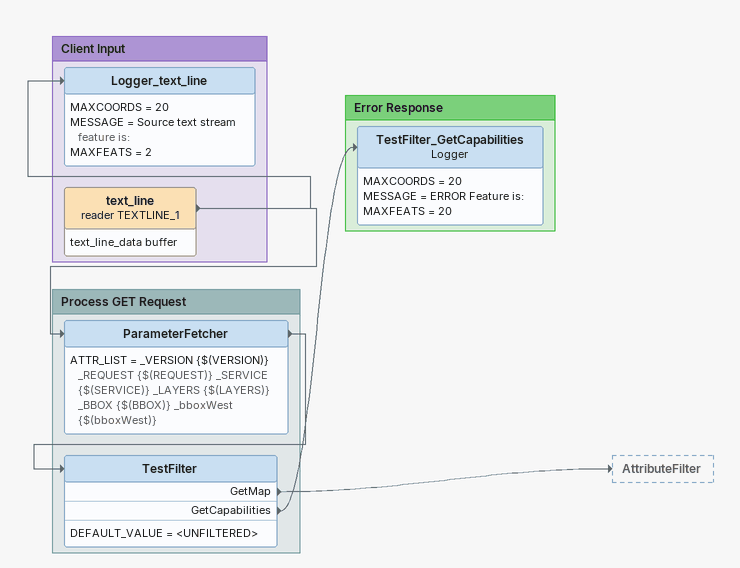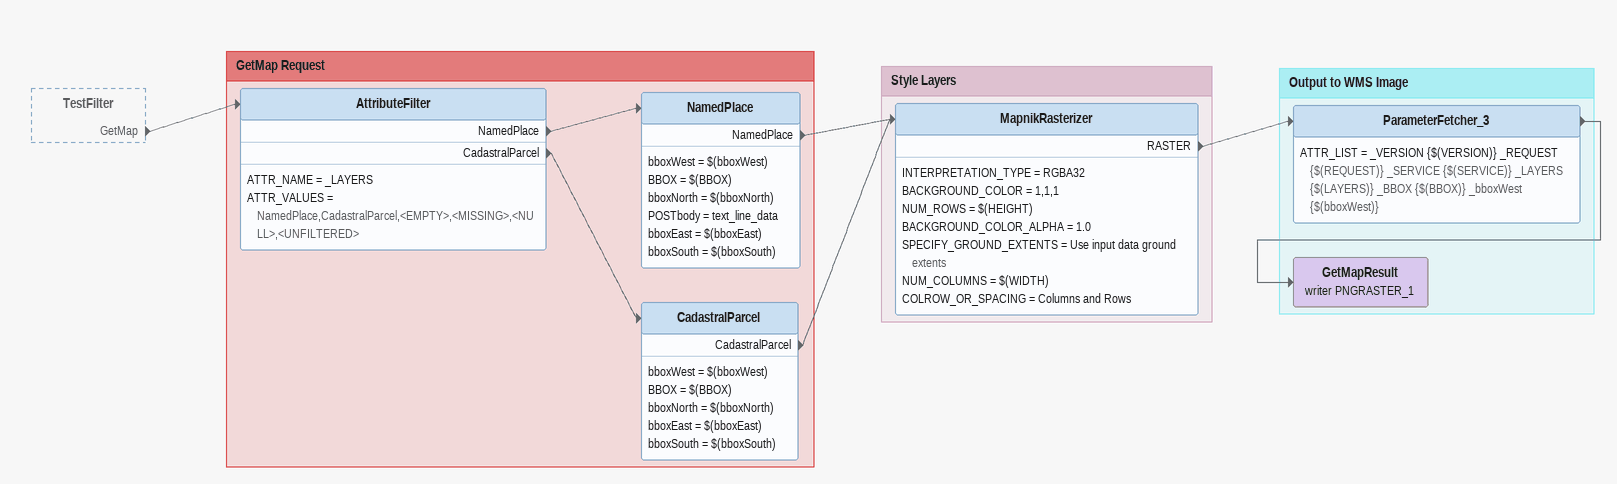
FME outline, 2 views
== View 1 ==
Bookmark: Client Input
text_line (reader TEXTLINE_1)
    attributes: text_line_data buffer
    -> Logger_text_line
    -> ParameterFetcher
Logger_text_line
    MAXCOORDS = 20
    MESSAGE = Source text stream feature is:
    MAXFEATS = 2

Bookmark: Process GET Request
ParameterFetcher
    ATTR_LIST = _VERSION {$(VERSION)} _REQUEST {$(REQUEST)} _SERVICE {$(SERVICE)} _LAYERS {$(LAYERS)} _BBOX {$(BBOX)} _bboxWest {$(bboxWest)}
    -> TestFilter
TestFilter
    DEFAULT_VALUE = <UNFILTERED>
    GetMap -> AttributeFilter
    GetCapabilities -> TestFilter_GetCapabilities

Bookmark: Error Response
TestFilter_GetCapabilities: Logger
    MAXCOORDS = 20
    MESSAGE = ERROR Feature is:
    MAXFEATS = 20

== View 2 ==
TestFilter [outside]
    GetMap -> AttributeFilter

Bookmark: GetMap Request
AttributeFilter
    ATTR_NAME = _LAYERS
    ATTR_VALUES = NamedPlace,CadastralParcel,<EMPTY>,<MISSING>,<NULL>,<UNFILTERED>
    NamedPlace -> NamedPlace
    CadastralParcel -> CadastralParcel
NamedPlace
    bboxWest = $(bboxWest)
    BBOX = $(BBOX)
    bboxNorth = $(bboxNorth)
    POSTbody = text_line_data
    bboxEast = $(bboxEast)
    bboxSouth = $(bboxSouth)
    NamedPlace -> MapnikRasterizer
CadastralParcel
    bboxWest = $(bboxWest)
    BBOX = $(BBOX)
    bboxNorth = $(bboxNorth)
    bboxEast = $(bboxEast)
    bboxSouth = $(bboxSouth)
    CadastralParcel -> MapnikRasterizer

Bookmark: Style Layers
MapnikRasterizer
    INTERPRETATION_TYPE = RGBA32
    BACKGROUND_COLOR = 1,1,1
    NUM_ROWS = $(HEIGHT)
    BACKGROUND_COLOR_ALPHA = 1.0
    SPECIFY_GROUND_EXTENTS = Use input data ground extents
    NUM_COLUMNS = $(WIDTH)
    COLROW_OR_SPACING = Columns and Rows
    RASTER -> ParameterFetcher_3

Bookmark: Output to WMS Image
ParameterFetcher_3
    ATTR_LIST = _VERSION {$(VERSION)} _REQUEST {$(REQUEST)} _SERVICE {$(SERVICE)} _LAYERS {$(LAYERS)} _BBOX {$(BBOX)} _bboxWest {$(bboxWest)}
    -> GetMapResult (writer PNGRASTER_1)
GetMapResult (writer PNGRASTER_1)
